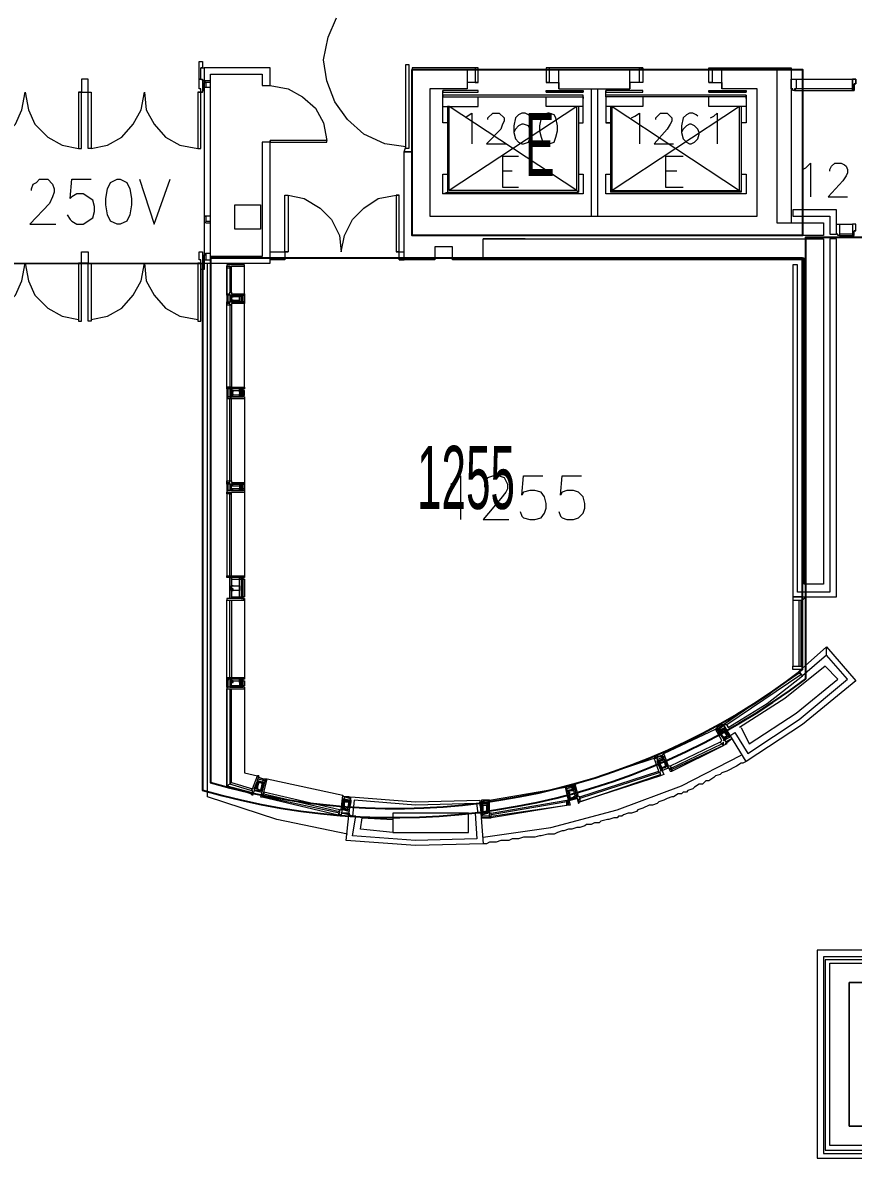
# Model space of a CAD drawing. Header units: metres. Extents: x 3 to 116, y 0 to 119.
# Drawn here: x 35.85 to 49.02, y 0.96 to 18.97 of the extents above; entities that cross this region are included whole.
import ezdxf

# ---------------------------------------------------------------- set-up
doc = ezdxf.new("R2010")
doc.units = ezdxf.units.M
doc.layers.add('Outside', color=7, linetype='Continuous')
doc.layers.add('PDF_Geometry', color=7, linetype='Continuous', transparency=0.8)
doc.styles.get("Standard").update_dxf_attribs({"font": 'arial.ttf', "width": 0.5, "height": 0.5})

msp = doc.modelspace()

# ---------------------------------------------------------------- linework, layer by layer
msp.add_lwpolyline([(42.028, 18.226), (48.219, 18.226), (48.219, 15.591), (42.028, 15.591)], close=True)
msp.add_lwpolyline([(38.83, 15.233), (38.83, 6.916, 0.2383), (48.219, 8.709), (48.219, 15.233), (38.83, 15.233)], format="xyb")
at = {"layer": 'Outside'}
msp.add_lwpolyline([(48.27, 8.564), (48.27, 15.569), (50.419, 15.569), (50.419, 21.276), (53.563, 21.276), (53.591, 32.884), (48.727, 32.884), (48.781, 44.883), (65.998, 44.78), (65.998, 45.292), (94.139, 45.292), (94.19, 52.199), (97.925, 52.199), (97.823, 88.373), (92.232, 88.408)], dxfattribs=at)
msp.add_lwpolyline([(6.059, 70.619), (6.059, 51.253), (8.218, 51.228), (8.233, 49.564), (6.161, 49.564), (5.924, 15.132), (38.702, 15.156), (38.702, 6.797, 0.238471), (48.27, 8.564)], format="xyb", dxfattribs=at)
at = {"layer": 'PDF_Geometry', "lineweight": 5}
for points in [[(48.244, 15.207), (42.667, 15.207), (42.667, 15.412), (42.386, 15.412), (42.386, 15.207), (41.9, 15.207), (41.9, 16.921), (42.028, 16.921), (41.9, 16.921), (41.925, 16.998), (41.593, 17.049), (41.26, 17.202), (41.004, 17.433), (40.8, 17.714), (40.672, 18.047), (40.621, 18.379), (40.697, 18.737), (40.825, 19.044)], [(38.625, 17.868), (38.676, 17.868), (38.625, 17.868), (38.625, 16.972), (38.676, 16.972), (38.676, 17.868), (38.702, 17.868), (38.676, 17.868), (38.676, 17.919), (38.651, 17.919), (38.651, 18.072), (38.702, 18.072), (38.702, 17.868), (38.727, 17.944), (38.727, 18.021), (38.727, 17.944), (38.83, 17.944), (38.83, 18.047), (38.727, 18.047), (38.727, 18.021), (38.753, 18.021), (38.753, 17.944), (38.83, 17.944), (38.83, 18.021), (38.753, 18.021), (38.676, 18.072), (38.676, 18.251)], [(38.676, 18.072), (38.651, 18.072), (38.651, 18.354), (38.702, 18.354), (38.702, 18.251), (38.676, 18.251), (38.727, 18.251), (38.727, 15.054), (38.676, 15.054), (38.676, 15.207), (38.651, 15.207), (38.651, 15.335), (38.702, 15.335), (38.702, 15.156), (38.727, 15.156), (38.727, 15.284), (38.727, 15.207), (38.83, 15.207), (38.83, 15.309), (38.753, 15.309), (38.727, 15.284), (38.753, 15.284), (38.753, 15.207), (38.83, 15.207), (38.83, 15.309), (38.753, 15.309), (38.753, 15.284)], [(38.727, 15.156), (39.776, 15.156), (39.776, 17.075), (39.648, 17.075), (39.648, 15.258), (38.83, 15.258), (38.83, 18.149), (39.648, 18.149), (39.648, 17.97), (39.776, 17.97), (39.776, 18.251), (38.727, 18.251)], [(43.025, 18.251), (43.025, 18.021), (43.076, 18.021), (43.076, 18.251), (42.028, 18.251), (42.028, 18.226)], [(46.939, 18.226), (47.502, 18.226), (47.809, 18.226), (47.809, 15.795), (48.551, 15.795), (48.551, 15.591), (47.809, 15.591), (42.028, 15.591), (42.028, 18.226), (42.897, 18.226), (42.897, 17.919), (42.309, 17.919), (42.309, 15.898), (47.502, 15.898), (47.502, 17.919), (46.939, 17.919)], [(43.025, 18.226), (42.897, 18.226)], [(45.2, 18.251), (44.151, 18.251), (44.151, 18.021)], [(44.202, 18.251), (44.202, 18.021), (44.151, 18.021), (44.356, 18.021), (44.356, 17.919), (44.356, 18.226)], [(44.202, 18.226), (44.356, 18.226), (45.481, 18.226), (45.635, 18.226), (45.686, 18.251), (44.611, 18.251)], [(45.686, 18.021), (45.481, 18.021), (45.481, 17.919), (45.481, 18.226)], [(45.686, 18.251), (45.686, 18.021), (45.635, 18.021), (45.635, 18.251)], [(46.735, 18.021), (46.735, 18.251), (48.039, 18.251), (48.039, 15.795)], [(46.786, 18.251), (46.786, 18.021), (46.735, 18.021), (46.939, 18.021), (46.939, 17.919), (46.939, 18.226), (46.786, 18.226)], [(47.809, 18.226), (47.809, 15.795)], [(43.076, 18.021), (42.897, 18.021)], [(48.116, 18.072), (49.012, 18.072)], [(35.044, 16.972), (35.299, 17.023), (35.53, 17.151), (35.734, 17.356), (35.837, 17.586), (35.888, 17.868), (35.939, 17.586), (36.041, 17.356), (36.246, 17.151), (36.476, 17.023), (36.732, 16.972)], [(36.732, 17.868), (36.783, 17.868), (36.732, 17.868), (36.732, 16.972), (36.783, 16.972), (36.783, 17.868)], [(36.937, 16.972), (37.193, 17.023), (37.423, 17.151), (37.602, 17.356), (37.73, 17.586), (37.781, 17.868), (37.806, 17.586), (37.934, 17.356), (38.113, 17.151), (38.344, 17.023), (38.625, 16.972)], [(39.776, 17.97), (40.058, 17.919), (40.288, 17.791), (40.493, 17.612), (40.621, 17.382), (40.672, 17.1)], [(42.59, 17.382), (42.514, 17.382), (42.514, 17.893), (42.514, 17.868), (43.076, 17.868), (43.076, 17.893), (42.514, 17.893), (42.514, 17.868), (43.076, 17.868)], [(44.151, 17.868), (44.151, 17.893), (44.739, 17.893), (44.739, 17.868), (44.151, 17.868), (44.739, 17.868)], [(44.356, 17.919), (45.481, 17.919)], [(44.867, 17.919), (44.867, 15.898), (44.97, 15.898), (44.97, 17.919)], [(45.097, 17.791), (45.097, 17.893), (45.097, 17.868), (45.686, 17.868), (45.686, 17.893), (45.097, 17.893), (45.097, 17.868), (45.686, 17.868)], [(46.735, 17.868), (47.323, 17.868)], [(49.012, 17.919), (48.116, 17.919), (48.091, 17.893), (49.012, 17.893)], [(44.663, 17.382), (44.739, 17.382), (44.739, 17.816), (42.514, 17.816), (42.514, 17.791), (44.739, 17.791), (44.739, 17.765)], [(42.514, 17.637), (43.076, 17.637), (43.076, 17.791)], [(44.739, 17.637), (44.151, 17.637), (44.151, 17.791)], [(47.323, 17.816), (45.097, 17.816)], [(47.323, 17.791), (45.097, 17.791), (45.097, 17.382), (45.174, 17.382), (45.097, 17.382)], [(45.686, 17.791), (45.686, 17.637), (45.097, 17.637)], [(47.323, 17.637), (46.735, 17.637), (46.735, 17.791)], [(47.323, 17.765), (47.323, 17.816), (47.323, 17.382), (47.246, 17.382)], [(44.663, 17.637), (44.663, 16.281), (44.637, 16.307), (44.637, 17.637), (42.616, 16.307), (42.616, 17.637), (42.59, 17.637), (42.59, 16.281)], [(44.637, 16.307), (42.616, 17.637)], [(42.872, 17.458), (42.897, 17.484), (42.974, 17.535), (42.974, 17.049)], [(43.23, 17.433), (43.23, 17.458), (43.307, 17.535), (43.409, 17.535), (43.486, 17.458), (43.486, 17.407), (43.46, 17.356), (43.435, 17.279), (43.204, 17.049), (43.511, 17.049)], [(43.895, 17.484), (43.87, 17.509), (43.818, 17.535), (43.767, 17.535), (43.716, 17.509), (43.665, 17.458), (43.639, 17.33), (43.639, 17.228), (43.665, 17.126), (43.716, 17.075), (43.767, 17.049), (43.793, 17.049), (43.87, 17.075), (43.895, 17.126), (43.921, 17.202), (43.921, 17.228), (43.87, 17.33), (43.793, 17.356), (43.767, 17.356), (43.716, 17.33), (43.665, 17.279), (43.639, 17.228)], [(44.1, 17.509), (44.177, 17.535), (44.1, 17.509), (44.074, 17.458), (44.049, 17.33), (44.049, 17.254), (44.074, 17.151), (44.1, 17.075), (44.177, 17.049), (44.202, 17.049), (44.279, 17.075), (44.304, 17.151), (44.33, 17.254), (44.33, 17.33), (44.304, 17.458), (44.279, 17.509), (44.202, 17.535), (44.177, 17.535)], [(47.246, 17.637), (47.246, 16.281), (47.221, 16.307), (47.221, 17.637), (45.2, 16.307), (47.221, 16.307), (47.246, 16.281), (45.174, 16.281)], [(45.174, 17.637), (45.174, 16.281), (45.2, 16.307), (45.2, 17.637), (47.221, 16.307)], [(45.507, 17.458), (45.558, 17.484), (45.635, 17.535), (45.635, 17.049)], [(45.891, 17.433), (45.891, 17.458), (45.967, 17.535), (46.07, 17.535), (46.146, 17.458), (46.146, 17.407), (46.121, 17.356), (46.07, 17.279), (45.865, 17.049), (46.172, 17.049)], [(46.556, 17.484), (46.53, 17.509), (46.479, 17.535), (46.428, 17.535), (46.377, 17.509), (46.325, 17.458), (46.3, 17.33), (46.3, 17.228), (46.325, 17.126), (46.377, 17.075), (46.428, 17.049), (46.453, 17.049), (46.505, 17.075), (46.556, 17.126), (46.581, 17.202), (46.581, 17.228), (46.556, 17.279), (46.505, 17.33), (46.453, 17.356), (46.428, 17.356), (46.377, 17.33), (46.325, 17.279), (46.3, 17.228)], [(46.76, 17.458), (46.812, 17.484), (46.863, 17.535), (46.863, 17.049)], [(39.776, 17.075), (39.776, 17.1)], [(43.716, 16.844), (43.46, 16.844), (43.46, 16.358), (43.716, 16.358)], [(46.325, 16.844), (46.044, 16.844), (46.044, 16.358), (46.325, 16.358)], [(43.614, 16.614), (43.46, 16.614)], [(46.223, 16.614), (46.044, 16.614)], [(48.219, 16.64), (48.27, 16.665), (48.346, 16.742), (48.346, 16.205)], [(48.653, 16.614), (48.653, 16.64), (48.679, 16.691), (48.73, 16.742), (48.833, 16.742), (48.884, 16.716), (48.909, 16.691), (48.935, 16.64), (48.935, 16.588), (48.909, 16.537), (48.858, 16.461), (48.628, 16.205), (48.935, 16.205)], [(35.99, 16.307), (35.99, 16.333), (36.016, 16.409), (36.067, 16.435), (36.118, 16.486), (36.246, 16.486), (36.323, 16.409), (36.348, 16.333), (36.348, 16.281), (36.323, 16.205), (36.272, 16.102), (35.965, 15.77), (36.374, 15.77)], [(36.553, 15.923), (36.604, 15.847), (36.63, 15.821), (36.706, 15.77), (36.809, 15.77), (36.962, 15.872), (36.988, 15.975), (36.988, 16.051), (36.962, 16.154), (36.809, 16.256), (36.706, 16.256), (36.63, 16.205), (36.604, 16.179), (36.63, 16.486), (36.937, 16.486)], [(37.704, 16.486), (37.934, 15.77), (38.19, 16.486)], [(44.663, 16.563), (44.739, 16.563), (44.739, 16.256), (42.514, 16.256), (42.59, 16.281), (44.663, 16.281), (44.637, 16.307), (42.616, 16.307)], [(42.514, 16.256), (42.514, 16.563), (42.59, 16.563)], [(47.246, 16.563), (47.323, 16.563), (47.323, 16.256), (45.097, 16.256), (45.097, 16.563), (45.174, 16.563)], [(40.058, 16.23), (40.314, 16.179), (40.569, 16.026), (40.748, 15.847), (40.876, 15.591), (40.902, 15.335), (40.953, 15.591), (41.081, 15.847), (41.26, 16.026), (41.49, 16.179), (41.772, 16.23), (41.823, 16.23), (41.772, 16.23), (41.772, 15.335), (41.823, 15.335), (41.823, 16.23)], [(38.727, 15.898), (38.727, 15.821), (38.753, 15.795), (38.83, 15.795), (38.83, 15.898), (38.727, 15.898), (38.753, 15.898), (38.753, 15.821), (38.83, 15.821), (38.83, 15.898), (38.753, 15.898)], [(48.807, 15.77), (49.012, 15.77)], [(49.063, 15.668), (49.037, 15.668), (49.063, 15.668), (49.063, 15.77), (49.012, 15.77), (49.012, 15.591), (49.037, 15.591), (49.037, 15.668)], [(43.818, 15.54), (43.153, 15.54), (48.551, 15.54), (48.551, 10.065), (48.244, 10.065), (48.244, 15.233), (43.153, 15.233), (43.153, 15.54)], [(48.653, 15.616), (48.756, 15.616)], [(49.012, 15.616), (48.807, 15.616), (48.807, 15.591), (49.012, 15.591)], [(39.776, 15.335), (40.007, 15.335), (40.007, 15.207), (39.776, 15.207)], [(40.007, 15.335), (40.058, 15.335)], [(41.823, 15.335), (41.772, 15.335)], [(41.823, 15.207), (41.9, 15.207), (41.823, 15.207), (41.823, 15.335), (41.9, 15.335)], [(35.044, 14.26), (35.299, 14.312), (35.53, 14.44), (35.734, 14.644), (35.837, 14.874), (35.888, 15.156), (35.939, 14.874), (36.041, 14.644), (36.246, 14.44), (36.476, 14.312), (36.732, 14.26)], [(36.732, 15.156), (36.783, 15.156), (36.732, 15.156), (36.732, 14.235), (36.783, 14.235), (36.783, 15.156)], [(36.937, 14.26), (37.193, 14.312), (37.423, 14.44), (37.602, 14.644), (37.73, 14.874), (37.781, 15.156), (37.806, 14.874), (37.934, 14.644), (38.113, 14.44), (38.344, 14.312), (38.625, 14.26)], [(38.625, 15.156), (38.676, 15.156), (38.625, 15.156), (38.625, 14.235), (38.676, 14.235), (38.676, 15.156)], [(41.004, 6.1), (39.879, 6.33), (38.779, 6.688), (38.779, 15.156)], [(39.367, 14.644), (39.367, 14.67), (39.367, 14.644), (39.086, 14.644), (39.086, 14.695), (39.086, 14.67), (39.137, 14.67), (39.137, 14.695), (39.162, 14.695), (39.162, 14.67), (39.367, 14.67), (39.367, 15.13), (39.086, 15.13), (39.086, 15.079), (39.086, 15.105), (39.137, 15.105), (39.137, 15.079), (39.162, 15.079), (39.162, 15.105), (39.367, 15.105)], [(39.086, 15.079), (39.086, 14.695), (39.086, 15.079), (39.137, 15.079), (39.137, 14.695), (39.162, 14.695), (39.162, 15.079)], [(39.367, 13.186), (39.367, 14.516), (39.162, 14.516), (39.162, 14.491), (39.137, 14.491), (39.137, 14.516), (39.086, 14.516), (39.086, 14.491), (39.086, 14.542), (39.367, 14.542), (39.367, 14.516), (39.367, 14.542), (39.341, 14.542), (39.367, 14.542), (39.341, 14.542), (39.341, 14.644), (39.367, 14.644), (39.367, 14.542), (39.341, 14.542), (39.341, 14.644), (39.29, 14.619), (39.162, 14.619), (39.162, 14.567), (39.29, 14.567), (39.29, 14.619), (39.162, 14.619), (39.188, 14.619), (39.162, 14.619), (39.162, 14.567), (39.188, 14.567), (39.162, 14.567), (39.29, 14.567), (39.29, 14.619), (39.29, 14.644), (39.29, 14.619), (39.162, 14.619), (39.162, 14.644), (39.29, 14.644), (39.316, 14.644), (39.316, 14.542), (39.29, 14.542), (39.29, 14.644), (39.341, 14.644), (39.341, 14.542), (39.316, 14.542), (39.316, 14.644), (39.316, 14.542)], [(39.137, 14.644), (39.137, 14.542), (39.162, 14.542), (39.162, 14.644), (39.137, 14.644), (39.162, 14.542), (39.29, 14.542), (39.162, 14.542)], [(39.086, 13.186), (39.086, 14.491), (39.162, 14.491), (39.162, 13.186), (39.086, 13.186), (39.086, 14.491), (39.137, 14.491), (39.137, 13.186)], [(39.137, 13.16), (39.137, 13.033), (39.162, 13.033), (39.162, 13.16), (39.137, 13.16), (39.162, 13.058), (39.162, 13.033), (39.29, 13.033), (39.29, 13.058), (39.162, 13.058)], [(39.29, 13.109), (39.29, 13.058), (39.29, 13.084), (39.29, 13.058), (39.162, 13.058), (39.162, 13.084), (39.162, 13.058), (39.188, 13.058), (39.162, 13.084), (39.162, 13.135), (39.188, 13.135), (39.162, 13.135), (39.162, 13.109), (39.188, 13.135), (39.29, 13.135), (39.29, 13.109), (39.29, 13.135), (39.29, 13.058), (39.188, 13.058), (39.188, 13.084), (39.162, 13.084), (39.162, 13.109), (39.188, 13.109), (39.188, 13.135), (39.29, 13.135), (39.29, 13.109), (39.341, 13.16), (39.341, 13.033), (39.367, 13.058), (39.367, 13.135), (39.341, 13.135), (39.341, 13.058), (39.367, 13.058), (39.341, 13.058)], [(39.316, 13.033), (39.316, 13.16), (39.316, 13.033), (39.341, 13.033), (39.341, 13.16), (39.29, 13.16), (39.29, 13.033), (39.316, 13.033), (39.316, 13.16), (39.29, 13.16), (39.162, 13.16), (39.162, 13.135), (39.29, 13.135), (39.29, 13.16), (39.29, 13.135)], [(39.367, 13.033), (39.367, 13.007), (39.367, 13.033), (39.086, 13.033), (39.086, 13.007), (39.367, 13.007), (39.367, 11.677)], [(39.086, 13.007), (39.086, 11.702), (39.162, 11.702), (39.162, 13.007), (39.086, 13.007), (39.086, 11.702), (39.137, 11.702), (39.137, 13.007)], [(42.693, 11.677), (42.642, 11.651), (42.693, 11.677), (42.795, 11.779), (42.795, 11.088)], [(43.179, 11.6), (43.179, 11.651), (43.23, 11.753), (43.307, 11.779), (43.409, 11.779), (43.486, 11.753), (43.537, 11.651), (43.537, 11.574), (43.511, 11.523), (43.435, 11.421), (43.153, 11.088), (43.563, 11.088)], [(43.742, 11.216), (43.767, 11.139), (43.793, 11.114), (43.895, 11.088), (43.972, 11.088), (44.074, 11.114), (44.125, 11.191), (44.151, 11.267), (44.151, 11.344), (44.125, 11.446), (44.074, 11.523), (43.972, 11.549), (43.895, 11.549), (43.793, 11.523), (43.767, 11.472), (43.793, 11.779), (44.1, 11.779)], [(44.356, 11.216), (44.381, 11.139), (44.407, 11.114), (44.483, 11.088), (44.586, 11.088), (44.663, 11.114), (44.739, 11.191), (44.765, 11.267), (44.765, 11.344), (44.739, 11.446), (44.663, 11.523), (44.586, 11.549), (44.483, 11.549), (44.407, 11.523), (44.381, 11.472), (44.407, 11.779), (44.714, 11.779)], [(39.367, 11.651), (39.367, 11.677), (39.367, 11.651), (39.086, 11.651), (39.086, 11.702), (39.086, 11.677), (39.137, 11.677), (39.137, 11.702), (39.162, 11.702), (39.162, 11.677), (39.367, 11.677), (39.367, 11.523), (39.367, 11.549), (39.086, 11.549), (39.086, 11.498), (39.086, 11.523), (39.137, 11.523), (39.137, 11.498), (39.162, 11.498), (39.162, 11.523), (39.367, 11.523), (39.367, 10.193)], [(39.137, 11.651), (39.137, 11.549), (39.162, 11.549), (39.162, 11.651), (39.137, 11.651), (39.162, 11.574), (39.162, 11.549), (39.29, 11.549), (39.29, 11.574), (39.162, 11.574)], [(39.29, 11.625), (39.29, 11.574), (39.162, 11.574), (39.188, 11.574), (39.162, 11.574), (39.162, 11.625), (39.188, 11.625), (39.162, 11.625), (39.29, 11.625), (39.29, 11.574), (39.162, 11.574), (39.162, 11.625), (39.29, 11.625), (39.341, 11.651), (39.341, 11.549)], [(39.29, 11.651), (39.162, 11.651), (39.29, 11.651)], [(39.316, 11.651), (39.316, 11.549), (39.341, 11.549), (39.341, 11.651), (39.29, 11.651), (39.29, 11.549), (39.316, 11.549), (39.316, 11.651), (39.29, 11.651)], [(39.086, 11.498), (39.086, 10.193), (39.162, 10.193), (39.162, 11.498), (39.086, 11.498), (39.086, 10.193), (39.137, 10.193), (39.137, 11.498)], [(39.367, 9.809), (39.367, 9.835), (39.086, 9.835), (39.086, 9.809), (39.367, 9.809), (39.341, 9.835), (39.341, 10.167), (39.341, 9.835)], [(39.162, 10.142), (39.316, 10.142), (39.316, 10.167), (39.137, 10.167)], [(39.137, 10.167), (39.137, 9.835), (39.137, 10.167)], [(39.367, 10.142), (39.341, 10.142), (39.367, 10.142), (39.367, 9.86), (39.341, 9.86), (39.341, 10.142)], [(39.367, 9.835), (39.367, 9.809), (39.367, 9.835), (39.086, 9.835), (39.086, 9.809), (39.367, 9.809), (39.367, 8.556), (39.367, 8.581), (39.367, 8.556), (39.086, 8.556), (39.086, 8.581), (39.367, 8.581)], [(39.086, 8.428), (39.086, 8.556), (39.086, 8.428), (39.111, 8.428), (39.111, 8.556), (39.086, 8.556), (39.086, 9.809), (39.162, 9.809), (39.162, 8.581), (39.086, 8.556), (39.086, 8.504), (39.137, 8.581), (39.137, 9.809)], [(39.086, 8.581), (39.086, 9.809)], [(39.162, 9.86), (39.316, 9.86), (39.316, 9.835), (39.137, 9.835)], [(48.219, 8.76), (48.219, 8.709), (48.065, 8.709), (48.065, 8.76), (48.219, 8.76), (48.219, 9.809), (48.27, 9.86), (48.27, 8.76)], [(48.065, 9.809), (48.065, 8.76), (48.167, 8.76), (48.167, 9.809), (48.193, 9.809), (48.193, 8.76)], [(47.067, 7.66), (47.144, 7.711), (47.349, 7.379), (48.167, 7.916), (48.935, 8.556), (48.602, 8.939), (48.602, 9.067), (49.063, 8.53), (48.219, 7.839), (47.323, 7.251), (47.272, 7.225), (47.246, 7.225), (47.17, 7.174), (47.016, 7.097), (46.939, 7.072), (46.914, 7.046), (46.837, 7.021), (46.812, 6.995), (46.735, 6.944), (46.684, 6.944), (46.632, 6.893), (46.581, 6.893), (46.505, 6.842), (46.479, 6.816), (46.402, 6.79), (46.377, 6.765), (46.325, 6.765), (46.3, 6.739), (46.249, 6.739), (46.172, 6.688), (46.146, 6.688), (46.07, 6.662), (46.018, 6.637), (45.942, 6.611), (45.916, 6.586), (45.839, 6.56), (45.788, 6.56), (45.686, 6.509), (45.609, 6.483), (45.584, 6.458), (45.507, 6.432), (45.456, 6.432), (45.379, 6.407), (45.353, 6.381), (45.302, 6.381), (45.277, 6.356), (45.225, 6.356), (45.149, 6.33), (45.123, 6.33), (45.021, 6.304), (44.995, 6.279), (44.918, 6.279), (44.867, 6.253), (44.79, 6.253), (44.765, 6.228), (44.688, 6.202), (44.637, 6.202), (44.56, 6.176), (44.509, 6.176), (44.432, 6.151), (44.407, 6.151), (44.33, 6.125), (44.279, 6.1), (44.177, 6.1), (44.074, 6.074), (44.049, 6.074), (43.972, 6.049), (43.793, 6.049), (43.716, 6.023), (43.614, 6.023), (43.563, 5.997), (43.435, 5.997), (43.358, 5.972), (43.256, 5.972), (43.204, 5.946), (43.153, 5.946), (42.079, 5.921), (40.979, 5.997), (41.055, 6.688), (42.079, 6.611), (43.102, 6.637), (43.153, 5.946)], [(48.602, 8.939), (48.219, 8.607), (48.167, 8.684), (48.167, 8.658), (48.193, 8.632), (48.167, 8.684), (48.602, 9.067)], [(46.965, 7.839), (48.167, 8.658)], [(47.246, 7.788), (47.374, 7.532), (48.116, 8.018), (48.781, 8.556), (48.577, 8.76), (47.937, 8.249), (47.221, 7.788)], [(39.137, 8.556), (39.137, 8.428), (39.162, 8.428), (39.162, 8.556), (39.137, 8.556), (39.162, 8.453), (39.162, 8.428), (39.29, 8.428), (39.29, 8.453), (39.162, 8.453)], [(39.29, 8.504), (39.29, 8.453), (39.162, 8.453), (39.188, 8.453), (39.162, 8.453), (39.162, 8.53), (39.188, 8.53), (39.162, 8.53), (39.162, 8.504), (39.188, 8.53), (39.29, 8.53), (39.29, 8.504), (39.29, 8.53), (39.29, 8.453), (39.162, 8.453), (39.162, 8.504), (39.188, 8.504), (39.188, 8.53), (39.29, 8.53), (39.29, 8.504), (39.341, 8.556), (39.341, 8.428), (39.341, 8.53), (39.367, 8.53), (39.367, 8.453), (39.341, 8.453), (39.341, 8.53)], [(39.316, 8.556), (39.316, 8.428), (39.341, 8.428), (39.341, 8.556), (39.29, 8.556), (39.29, 8.428), (39.316, 8.428), (39.316, 8.556), (39.29, 8.556), (39.162, 8.556), (39.162, 8.53), (39.29, 8.53), (39.29, 8.556), (39.29, 8.53)], [(47.323, 7.251), (46.965, 7.839), (47.016, 7.839), (47.042, 7.788), (47.016, 7.839), (48.193, 8.632)], [(47.042, 7.788), (47.656, 8.172), (48.219, 8.607)], [(39.367, 8.428), (39.367, 8.402), (39.367, 8.428), (39.086, 8.428), (39.086, 8.402), (39.367, 8.402), (39.367, 7.072), (39.572, 7.021)], [(39.086, 8.402), (39.086, 6.867), (39.086, 8.402), (39.137, 8.402), (39.137, 6.893), (39.162, 6.918), (39.162, 8.402)], [(45.993, 7.353), (46.018, 7.379), (45.993, 7.353), (46.121, 7.097), (46.146, 7.097), (46.146, 7.123), (46.121, 7.123), (46.121, 7.149), (46.146, 7.149), (46.121, 7.174), (46.095, 7.174), (46.018, 7.379), (46.837, 7.763), (46.863, 7.788), (47.016, 7.532), (46.965, 7.507), (46.965, 7.558), (46.939, 7.532), (46.914, 7.558), (46.939, 7.583), (46.837, 7.763), (46.914, 7.737), (46.965, 7.763), (46.991, 7.737), (46.965, 7.763), (46.991, 7.737), (47.042, 7.66), (47.016, 7.635), (47.042, 7.66), (46.991, 7.609), (46.965, 7.609), (46.965, 7.635), (46.965, 7.609), (46.991, 7.609), (46.965, 7.635), (46.914, 7.711), (46.914, 7.737), (46.914, 7.711), (46.965, 7.737), (47.016, 7.66), (46.991, 7.635), (46.965, 7.635), (46.914, 7.711), (46.863, 7.763), (46.965, 7.814), (46.939, 7.839), (46.863, 7.788), (46.863, 7.763), (46.939, 7.814), (46.939, 7.839), (46.965, 7.839), (46.991, 7.763), (47.016, 7.763), (46.991, 7.737)], [(46.888, 7.737), (46.991, 7.788), (46.965, 7.814), (46.863, 7.737), (46.888, 7.737), (46.888, 7.711), (46.991, 7.763), (46.991, 7.788), (46.888, 7.737), (46.888, 7.711), (46.965, 7.609), (46.914, 7.711), (46.888, 7.711), (46.914, 7.711)], [(46.965, 7.814), (46.965, 7.814)], [(46.991, 7.532), (47.093, 7.609), (46.991, 7.558)], [(47.093, 7.609), (47.093, 7.609)], [(46.914, 7.558), (46.121, 7.174), (46.146, 7.149), (46.939, 7.532), (46.965, 7.507), (46.146, 7.123), (46.146, 7.097), (46.965, 7.507)], [(43.153, 6.049), (44.228, 6.202), (45.277, 6.483), (46.3, 6.867), (47.246, 7.353)], [(44.586, 6.893), (44.611, 6.893), (44.586, 6.893), (44.663, 6.586), (44.688, 6.611), (44.663, 6.611), (44.663, 6.637), (44.688, 6.662), (44.688, 6.688), (44.663, 6.688), (44.611, 6.893), (45.865, 7.302)], [(45.891, 7.328), (45.865, 7.302), (45.891, 7.328), (46.018, 7.046), (45.967, 7.021), (45.967, 7.072), (45.942, 7.072), (45.942, 7.097), (45.865, 7.302), (45.891, 7.302), (45.993, 7.353), (45.993, 7.328), (45.916, 7.328), (45.916, 7.302), (45.916, 7.328), (45.993, 7.353), (45.993, 7.276), (45.942, 7.251), (46.018, 7.276), (45.993, 7.276), (46.018, 7.276), (46.044, 7.174), (46.044, 7.149), (46.044, 7.174), (46.044, 7.149), (45.993, 7.149), (45.942, 7.251), (45.993, 7.276), (46.018, 7.276), (46.044, 7.174), (45.993, 7.149), (45.942, 7.251), (45.967, 7.251)], [(45.942, 7.251), (45.916, 7.251), (45.942, 7.251), (45.993, 7.123), (45.967, 7.123), (45.916, 7.251), (46.018, 7.302), (46.018, 7.328), (45.916, 7.276), (45.916, 7.251)], [(46.07, 7.174), (46.018, 7.276), (46.07, 7.174)], [(44.688, 6.688), (45.942, 7.097), (45.942, 7.072), (44.688, 6.662), (44.688, 6.611), (45.967, 7.046), (45.967, 7.021), (44.688, 6.611)], [(39.162, 6.918), (39.495, 6.816), (39.469, 6.79), (39.137, 6.893), (39.086, 6.867), (39.469, 6.765), (39.469, 6.739), (39.086, 6.867)], [(39.597, 7.021), (39.572, 7.021), (39.597, 7.021), (39.495, 6.714), (39.469, 6.739), (39.469, 6.765), (39.495, 6.739), (39.495, 6.79), (39.469, 6.79), (39.495, 6.816), (39.572, 7.021), (39.597, 6.995), (39.7, 6.969), (39.674, 6.969), (39.597, 6.995), (39.674, 6.969), (39.648, 6.918), (39.597, 6.918), (39.648, 6.918), (39.648, 6.893), (39.648, 6.918), (39.648, 6.893), (39.623, 6.79), (39.572, 6.816), (39.546, 6.816), (39.572, 6.816), (39.546, 6.816), (39.572, 6.918), (39.597, 6.918), (39.572, 6.918), (39.648, 6.918), (39.648, 6.893), (39.623, 6.79), (39.572, 6.816), (39.597, 6.918), (39.572, 6.944), (39.597, 6.918), (39.546, 6.816), (39.521, 6.816), (39.572, 6.944), (39.674, 6.918), (39.7, 6.944), (39.572, 6.969), (39.572, 6.944), (39.674, 6.918), (39.674, 6.893), (39.674, 6.918), (39.572, 6.944), (39.674, 6.893)], [(39.521, 6.79), (39.648, 6.765), (39.648, 6.79), (39.521, 6.816), (39.521, 6.79), (39.648, 6.79), (39.674, 6.893), (39.648, 6.918), (39.623, 6.79)], [(40.928, 6.714), (39.725, 6.969)], [(43.23, 6.637), (43.256, 6.637), (43.23, 6.637), (43.256, 6.356), (43.281, 6.356), (43.281, 6.432), (43.256, 6.432), (43.256, 6.637), (44.458, 6.842), (44.535, 6.56), (44.483, 6.56), (44.509, 6.586), (44.509, 6.611), (44.483, 6.611), (44.483, 6.637), (44.509, 6.637), (44.458, 6.842), (44.483, 6.842), (44.586, 6.867), (44.483, 6.867), (44.483, 6.842), (44.483, 6.867), (44.56, 6.867), (44.56, 6.79), (44.509, 6.79), (44.586, 6.79), (44.56, 6.79), (44.586, 6.79), (44.611, 6.688), (44.611, 6.662), (44.611, 6.688), (44.611, 6.662), (44.535, 6.662), (44.56, 6.662), (44.535, 6.662), (44.509, 6.765), (44.509, 6.79), (44.509, 6.765), (44.509, 6.79), (44.586, 6.79), (44.611, 6.688), (44.586, 6.688), (44.56, 6.662), (44.535, 6.662), (44.509, 6.765), (44.535, 6.765)], [(40.876, 6.483), (39.674, 6.765), (39.674, 6.739), (40.876, 6.458), (40.876, 6.432), (39.674, 6.688), (39.648, 6.688), (40.851, 6.407)], [(40.928, 6.611), (40.928, 6.483), (40.953, 6.611), (40.928, 6.611), (40.953, 6.611), (41.03, 6.611), (41.004, 6.611), (41.03, 6.611), (41.004, 6.509), (41.004, 6.483), (41.004, 6.509), (41.004, 6.483), (40.953, 6.483), (40.953, 6.509), (40.928, 6.509), (40.953, 6.509), (40.953, 6.483), (40.928, 6.509), (40.953, 6.611), (41.03, 6.611), (41.004, 6.509), (41.004, 6.483), (40.953, 6.509), (40.953, 6.688), (41.055, 6.662), (41.03, 6.688), (40.953, 6.688), (41.03, 6.688), (41.03, 6.662), (41.03, 6.688)], [(44.483, 6.765), (44.509, 6.79), (44.535, 6.662), (44.509, 6.662), (44.483, 6.765), (44.483, 6.79), (44.586, 6.816), (44.586, 6.842), (44.483, 6.816), (44.483, 6.79)], [(44.611, 6.816), (44.483, 6.765), (44.483, 6.79), (44.586, 6.816), (44.611, 6.816), (44.586, 6.816)], [(44.535, 6.637), (44.637, 6.662), (44.637, 6.688), (44.509, 6.662), (44.535, 6.637), (44.611, 6.688), (44.637, 6.688), (44.611, 6.816), (44.586, 6.79), (44.611, 6.688)], [(43.102, 6.432), (43.076, 6.432), (43.051, 6.586), (42.079, 6.56), (41.107, 6.637), (41.081, 6.381), (41.03, 6.407), (40.902, 6.432), (41.03, 6.432), (41.03, 6.407), (41.03, 6.432), (40.902, 6.432)], [(41.004, 6.483), (41.03, 6.611), (41.055, 6.611), (41.03, 6.483), (40.928, 6.483), (40.928, 6.509), (41.03, 6.483), (41.03, 6.458), (40.928, 6.483), (40.928, 6.637), (41.055, 6.637), (41.055, 6.611), (40.928, 6.611), (40.928, 6.662), (41.055, 6.637), (40.928, 6.637), (41.055, 6.637), (41.055, 6.662)], [(43.153, 6.56), (43.204, 6.56), (43.23, 6.458), (43.204, 6.432), (43.23, 6.458), (43.204, 6.432), (43.153, 6.432), (43.128, 6.535), (43.128, 6.56), (43.153, 6.56), (43.128, 6.56), (43.128, 6.535), (43.153, 6.56), (43.204, 6.56), (43.204, 6.432), (43.153, 6.432), (43.153, 6.535), (43.102, 6.611), (43.23, 6.637), (43.128, 6.637), (43.128, 6.611), (43.204, 6.637)], [(43.102, 6.611), (43.102, 6.586), (43.23, 6.586), (43.23, 6.611), (43.102, 6.586), (43.102, 6.56), (43.23, 6.56), (43.23, 6.586), (43.102, 6.586), (43.102, 6.56), (43.128, 6.432), (43.153, 6.432), (43.128, 6.56), (43.102, 6.56), (43.128, 6.56)], [(43.128, 6.407), (43.23, 6.432), (43.128, 6.432), (43.128, 6.407), (43.23, 6.432), (43.23, 6.56), (43.204, 6.56), (43.23, 6.432)], [(43.281, 6.432), (44.483, 6.637), (44.509, 6.56), (43.281, 6.356), (43.281, 6.381), (44.483, 6.56), (44.483, 6.611), (43.281, 6.407)], [(43.128, 6.432), (43.025, 6.432), (43.051, 6.023), (42.079, 5.997), (41.081, 6.074), (41.132, 6.381), (41.03, 6.381)], [(41.721, 6.125), (41.209, 6.176), (41.235, 6.356), (41.721, 6.33)], [(43.256, 6.356), (43.128, 6.356), (43.256, 6.356), (43.256, 6.381), (43.128, 6.381), (43.128, 6.356)], [(51.621, 3.695), (51.8, 3.695), (51.8, 3.797), (51.723, 3.848), (51.8, 3.848), (51.8, 4.258), (48.449, 4.258), (48.449, 0.958), (51.8, 0.958), (51.8, 1.341)], [(51.723, 3.848), (51.723, 4.155), (48.551, 4.155), (48.551, 1.034), (51.723, 1.034), (51.723, 1.341), (51.8, 1.341), (51.8, 1.495), (51.314, 1.495), (51.314, 1.879)], [(51.595, 1.162), (51.595, 1.469), (51.595, 1.162), (48.653, 1.162), (48.653, 4.053), (51.595, 4.053), (51.595, 3.746)], [(51.391, 3.746), (48.96, 3.746), (48.96, 1.469), (51.391, 1.469)]]:
    msp.add_lwpolyline(points, dxfattribs=at)
for points in [[(41.925, 16.972), (41.925, 18.303), (41.976, 18.303), (41.976, 16.972)], [(36.886, 17.868), (36.886, 18.072), (36.783, 18.072), (36.783, 17.868)], [(48.039, 17.919), (48.039, 18.072), (48.116, 18.072), (48.116, 17.919), (48.091, 17.919), (48.091, 17.893), (48.065, 17.893), (48.065, 17.919)], [(49.012, 17.893), (49.012, 18.072), (49.063, 18.072), (49.063, 17.996), (49.037, 17.996), (49.037, 17.893), (49.012, 17.893), (49.037, 17.893), (49.012, 17.893), (49.037, 17.893), (49.037, 17.996), (49.063, 17.996), (49.063, 18.072), (49.012, 18.072)], [(36.886, 16.972), (36.886, 17.868), (36.937, 17.868), (36.937, 16.972)], [(46.735, 17.868), (46.735, 17.893), (47.323, 17.893), (47.323, 17.868)], [(40.672, 17.075), (40.672, 17.1), (39.776, 17.1), (39.776, 17.075)], [(37.346, 16.486), (37.397, 16.486), (37.499, 16.435), (37.551, 16.333), (37.576, 16.179), (37.576, 16.077), (37.551, 15.923), (37.499, 15.821), (37.397, 15.77), (37.346, 15.77), (37.244, 15.821), (37.193, 15.923), (37.167, 16.077), (37.167, 16.179), (37.193, 16.333), (37.244, 16.435)], [(40.007, 15.335), (40.007, 16.23), (40.058, 16.23), (40.058, 15.335)], [(39.214, 15.693), (39.214, 16.077), (39.623, 16.077), (39.623, 15.693)], [(48.065, 16), (48.065, 15.898), (48.653, 15.898), (48.653, 15.616), (48.756, 15.616), (48.756, 16)], [(48.756, 15.616), (48.756, 15.77), (48.807, 15.77), (48.807, 15.591), (48.781, 15.591), (48.781, 15.616)], [(48.653, 9.937), (48.142, 9.937), (48.142, 15.13), (48.065, 15.13), (48.065, 9.86), (48.756, 9.86), (48.756, 15.54), (48.653, 15.54)], [(36.886, 15.156), (36.783, 15.156), (36.783, 15.335), (36.886, 15.335)], [(36.886, 14.235), (36.886, 15.156), (36.937, 15.156), (36.937, 14.235)], [(39.111, 14.542), (39.111, 14.644), (39.086, 14.644), (39.086, 14.542)], [(39.086, 13.16), (39.086, 13.186), (39.367, 13.186), (39.367, 13.16)], [(39.111, 13.033), (39.111, 13.16), (39.086, 13.16), (39.086, 13.033)], [(39.111, 11.549), (39.111, 11.651), (39.086, 11.651), (39.086, 11.549)], [(39.341, 11.574), (39.341, 11.651), (39.367, 11.651), (39.367, 11.574)], [(39.086, 10.167), (39.086, 10.193), (39.367, 10.193), (39.367, 10.167)], [(39.137, 9.835), (39.137, 10.167), (39.162, 10.167), (39.162, 9.835)], [(39.316, 10.167), (39.316, 9.835), (39.29, 9.835), (39.29, 10.167), (39.316, 10.167), (39.316, 9.835), (39.341, 9.835), (39.341, 10.167)], [(39.29, 10.039), (39.29, 9.963), (39.29, 9.988), (39.29, 9.963), (39.162, 9.963), (39.162, 9.988), (39.162, 9.963), (39.188, 9.963), (39.162, 9.988), (39.162, 10.039), (39.188, 10.039), (39.162, 10.039), (39.29, 10.039), (39.29, 9.963), (39.188, 9.963), (39.188, 9.988), (39.162, 9.988), (39.162, 10.039)], [(48.219, 9.809), (48.219, 9.86), (48.065, 9.86), (48.065, 9.809)], [(47.042, 7.66), (47.067, 7.66), (46.991, 7.763), (46.965, 7.763)], [(46.965, 7.583), (47.067, 7.635), (47.067, 7.66), (46.965, 7.609)], [(45.916, 7.251), (46.018, 7.276), (46.018, 7.302)], [(45.967, 7.097), (46.095, 7.149), (46.07, 7.174), (45.967, 7.123)], [(39.725, 6.969), (39.7, 6.969), (39.623, 6.688), (39.674, 6.688), (39.648, 6.714), (39.648, 6.739), (39.674, 6.739), (39.674, 6.765)], [(40.928, 6.714), (40.953, 6.688), (40.902, 6.407), (40.851, 6.407), (40.876, 6.432), (40.876, 6.483), (40.902, 6.483)], [(41.721, 6.432), (41.721, 6.125), (42.923, 6.125), (42.923, 6.432)], [(48.96, 1.469), (48.96, 3.746), (51.595, 3.746), (51.672, 3.746), (51.672, 4.104), (48.577, 4.104), (48.577, 1.086), (51.672, 1.086), (51.672, 1.469), (51.595, 1.469)]]:
    msp.add_lwpolyline(points, close=True, dxfattribs=at)

# ---------------------------------------------------------------- texts
at = {"char_height": 1, "attachment_point": 1}
for s, width, insert in [('E', 2.50708, (43.818, 17.535)), ('1255', 3.5926, (42.104, 12.256))]:
    msp.add_mtext_dynamic_manual_height_columns(s, width=width, gutter_width=5, heights=[0], dxfattribs=dict(at, insert=insert))

doc.saveas('drawing.dxf')
